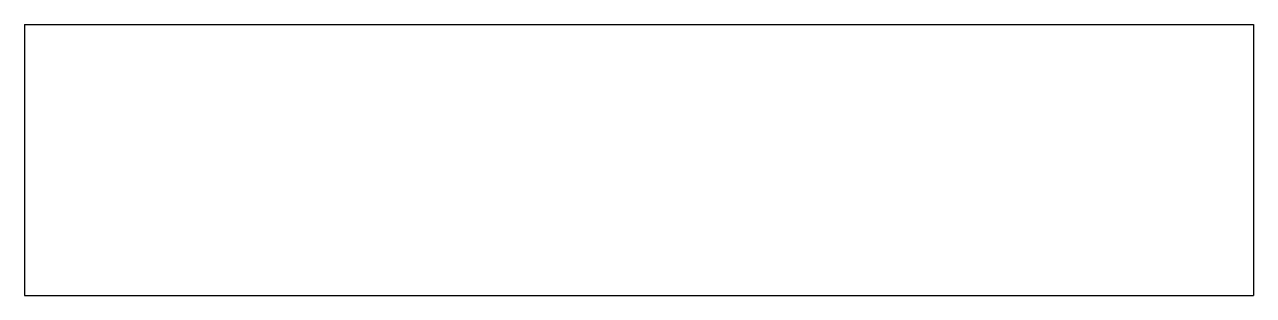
# Model space of a CAD drawing. Header units: millimetres. Extents: x -182 to 243, y -105 to -12.
import ezdxf

# ---------------------------------------------------------------- set-up
doc = ezdxf.new("R2010")
doc.units = ezdxf.units.MM

msp = doc.modelspace()

# ---------------------------------------------------------------- linework, layer by layer
at = {"color": 7, "linetype": 'Continuous'}
for p, q in [((-182.48, -11.61), (242.52, -11.61)), ((-182.48, -11.61), (-182.48, -105.21)), ((242.52, -11.61), (242.52, -105.21)), ((-182.48, -105.21), (242.52, -105.21))]:
    msp.add_line(p, q, dxfattribs=at)

doc.saveas('drawing.dxf')
